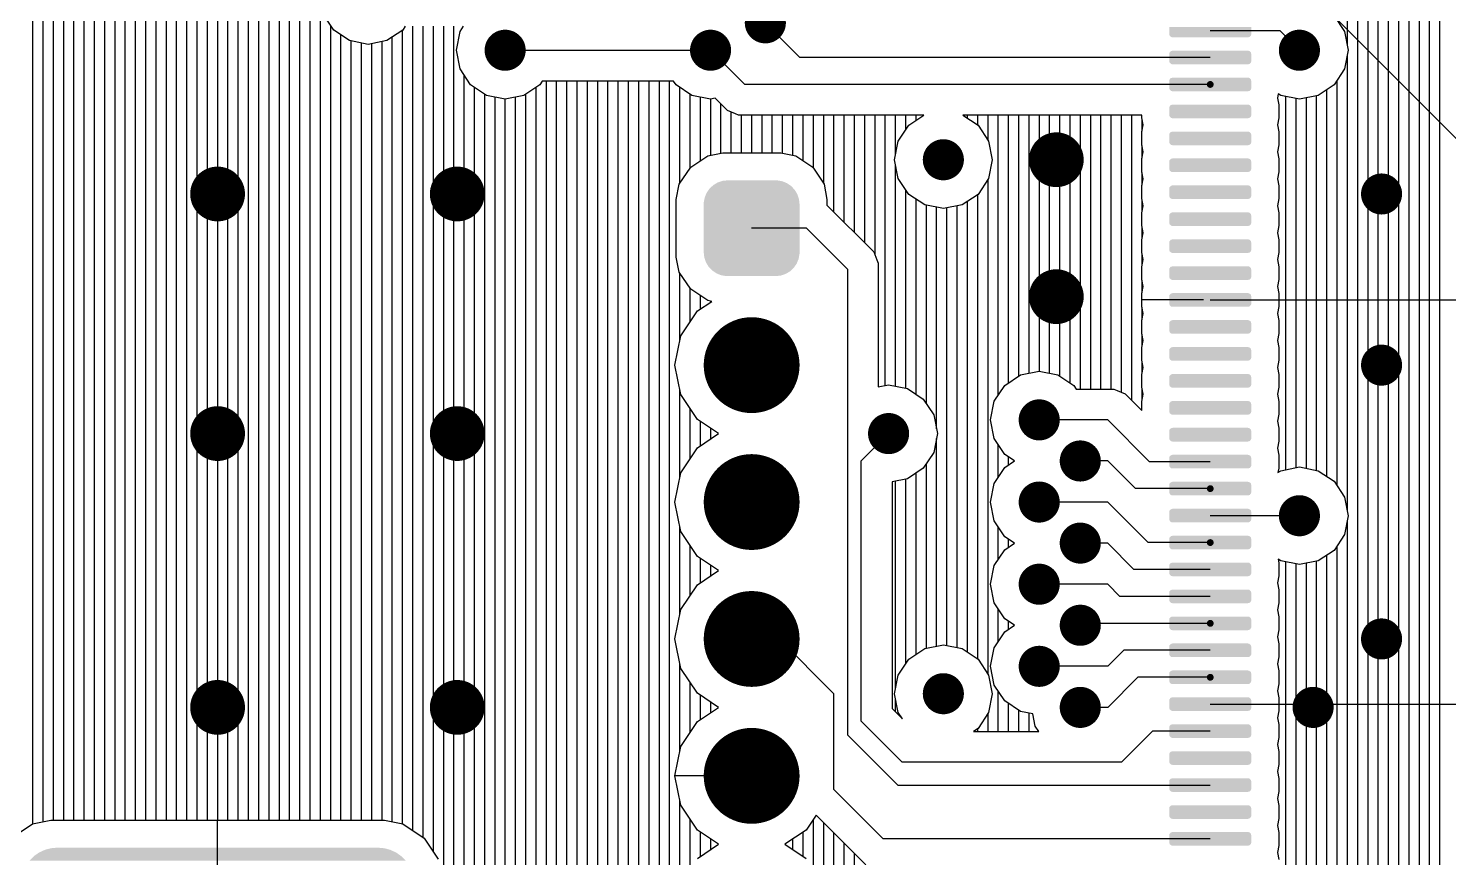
# Model space of a CAD drawing. Extents: x 295 to 953, y 10 to 290.
# Drawn here: x 510.26 to 553.73, y 118.88 to 144.26 of the extents above; entities that cross this region are included whole.
import ezdxf

# ---------------------------------------------------------------- set-up
doc = ezdxf.new("R2010")
doc.units = 0
doc.header["$LTSCALE"] = 5
doc.header["$MEASUREMENT"] = 0
doc.layers.get('0').update_dxf_attribs({"linetype": 'CONTINUOUS', "lineweight": 25})
doc.layers.add('DV-INT-A3_TOP', color=10, linetype='CONTINUOUS')

msp = doc.modelspace()

# ---------------------------------------------------------------- linework, layer by layer
for points, const_width in [([(532.501, 144.433, 1), (533.13, 144.433, 1)], 0.629), ([(524.538, 143.594, 1), (525.167, 143.594, 1)], 0.629), ([(530.825, 143.594, 1), (531.453, 143.594, 1)], 0.629), ([(548.846, 143.594, 1), (549.475, 143.594, 1)], 0.629), ([(546.38, 142.547, 1), (546.484, 142.547, 1)], 0.105), ([(537.949, 140.242, 1), (538.578, 140.242, 1)], 0.629), ([(541.302, 140.242, 1), (542.14, 140.242, 1)], 0.838), ([(515.632, 139.194, 1), (516.471, 139.194, 1)], 0.838), ([(522.967, 139.194, 1), (523.805, 139.194, 1)], 0.838), ([(551.361, 139.194, 1), (551.989, 139.194, 1)], 0.629), ([(541.302, 136.051, 1), (542.14, 136.051, 1)], 0.838), ([(531.663, 133.955, 1), (533.13, 133.955, 1)], 1.467), ([(551.361, 133.955, 1), (551.989, 133.955, 1)], 0.629), ([(515.632, 131.86, 1), (516.471, 131.86, 1)], 0.838), ([(522.967, 131.86, 1), (523.805, 131.86, 1)], 0.838), ([(540.883, 132.279, 1), (541.512, 132.279, 1)], 0.629), ([(536.273, 131.86, 1), (536.902, 131.86, 1)], 0.629), ([(542.14, 131.021, 1), (542.769, 131.021, 1)], 0.629), ([(531.663, 129.764, 1), (533.13, 129.764, 1)], 1.467), ([(540.883, 129.764, 1), (541.512, 129.764, 1)], 0.629), ([(546.38, 130.175, 1), (546.484, 130.175, 1)], 0.105), ([(548.846, 129.345, 1), (549.475, 129.345, 1)], 0.629), ([(542.14, 128.507, 1), (542.769, 128.507, 1)], 0.629), ([(546.38, 128.524, 1), (546.484, 128.524, 1)], 0.105), ([(540.883, 127.249, 1), (541.512, 127.249, 1)], 0.629), ([(531.663, 125.573, 1), (533.13, 125.573, 1)], 1.467), ([(542.14, 125.992, 1), (542.769, 125.992, 1)], 0.629), ([(546.38, 126.051, 1), (546.484, 126.051, 1)], 0.105), ([(551.361, 125.573, 1), (551.989, 125.573, 1)], 0.629), ([(540.883, 124.735, 1), (541.512, 124.735, 1)], 0.629), ([(515.632, 123.478, 1), (516.471, 123.478, 1)], 0.838), ([(522.967, 123.478, 1), (523.805, 123.478, 1)], 0.838), ([(537.949, 123.897, 1), (538.578, 123.897, 1)], 0.629), ([(546.38, 124.4, 1), (546.484, 124.4, 1)], 0.105), ([(542.14, 123.478, 1), (542.769, 123.478, 1)], 0.629), ([(549.265, 123.478, 1), (549.894, 123.478, 1)], 0.629), ([(531.663, 121.382, 1), (533.13, 121.382, 1)], 1.467)]:
    msp.add_lwpolyline(points, format="xyb", close=True, dxfattribs=dict(const_width=const_width))
for points in [[(545.175, 144.093), (545.175, 144.303), (547.689, 144.093), (547.689, 144.303)], [(545.188, 144.049), (545.175, 144.093), (547.68, 144.049), (547.689, 144.093)], [(545.191, 144.037), (545.188, 144.049), (547.669, 144.037), (547.68, 144.049)], [(545.228, 144.005), (545.191, 144.037), (547.641, 144.005), (547.669, 144.037)], [(545.235, 143.998), (545.228, 144.005), (547.618, 143.998), (547.641, 144.005)], [(545.279, 143.988), (545.235, 143.998), (547.585, 143.988), (547.618, 143.998)], [(545.175, 143.477), (545.184, 143.521), (547.689, 143.477), (547.676, 143.521)], [(545.175, 143.267), (545.175, 143.477), (547.689, 143.267), (547.689, 143.477)], [(545.184, 143.521), (545.195, 143.533), (547.676, 143.521), (547.673, 143.533)], [(545.195, 143.533), (545.223, 143.565), (547.673, 143.533), (547.636, 143.565)], [(545.223, 143.565), (545.246, 143.572), (547.636, 143.565), (547.629, 143.572)], [(545.246, 143.572), (545.279, 143.582), (547.629, 143.572), (547.585, 143.582)], [(545.188, 143.223), (545.175, 143.267), (547.68, 143.223), (547.689, 143.267)], [(545.191, 143.211), (545.188, 143.223), (547.669, 143.211), (547.68, 143.223)], [(545.228, 143.179), (545.191, 143.211), (547.641, 143.179), (547.669, 143.211)], [(545.235, 143.172), (545.228, 143.179), (547.618, 143.172), (547.641, 143.179)], [(545.279, 143.163), (545.235, 143.172), (547.585, 143.163), (547.618, 143.172)], [(545.175, 142.651), (545.184, 142.696), (547.689, 142.651), (547.676, 142.696)], [(545.175, 142.442), (545.175, 142.651), (547.689, 142.442), (547.689, 142.651)], [(545.184, 142.696), (545.195, 142.708), (547.676, 142.696), (547.673, 142.708)], [(545.195, 142.708), (545.223, 142.74), (547.673, 142.708), (547.636, 142.74)], [(545.223, 142.74), (545.246, 142.746), (547.636, 142.74), (547.629, 142.746)], [(545.246, 142.746), (545.279, 142.756), (547.629, 142.746), (547.585, 142.756)], [(545.188, 142.398), (545.175, 142.442), (547.68, 142.398), (547.689, 142.442)], [(545.191, 142.386), (545.188, 142.398), (547.669, 142.386), (547.68, 142.398)], [(545.228, 142.354), (545.191, 142.386), (547.641, 142.354), (547.669, 142.386)], [(545.235, 142.347), (545.228, 142.354), (547.618, 142.347), (547.641, 142.354)], [(545.279, 142.337), (545.235, 142.347), (547.585, 142.337), (547.618, 142.347)], [(545.175, 141.826), (545.184, 141.87), (547.689, 141.826), (547.676, 141.87)], [(545.175, 141.616), (545.175, 141.826), (547.689, 141.616), (547.689, 141.826)], [(545.184, 141.87), (545.195, 141.882), (547.676, 141.87), (547.673, 141.882)], [(545.195, 141.882), (545.223, 141.914), (547.673, 141.882), (547.636, 141.914)], [(545.223, 141.914), (545.246, 141.921), (547.636, 141.914), (547.629, 141.921)], [(545.246, 141.921), (545.279, 141.931), (547.629, 141.921), (547.585, 141.931)], [(545.188, 141.572), (545.175, 141.616), (547.68, 141.572), (547.689, 141.616)], [(545.191, 141.56), (545.188, 141.572), (547.669, 141.56), (547.68, 141.572)], [(545.228, 141.528), (545.191, 141.56), (547.641, 141.528), (547.669, 141.56)], [(545.235, 141.521), (545.228, 141.528), (547.618, 141.521), (547.641, 141.528)], [(545.279, 141.511), (545.235, 141.521), (547.585, 141.511), (547.618, 141.521)], [(545.175, 141), (545.184, 141.044), (547.689, 141), (547.676, 141.044)], [(545.175, 140.791), (545.175, 141), (547.689, 140.791), (547.689, 141)], [(545.184, 141.044), (545.195, 141.056), (547.676, 141.044), (547.673, 141.056)], [(545.195, 141.056), (545.223, 141.088), (547.673, 141.056), (547.636, 141.088)], [(545.223, 141.088), (545.246, 141.095), (547.636, 141.088), (547.629, 141.095)], [(545.246, 141.095), (545.279, 141.105), (547.629, 141.095), (547.585, 141.105)], [(545.188, 140.746), (545.175, 140.791), (547.68, 140.746), (547.689, 140.791)], [(545.191, 140.734), (545.188, 140.746), (547.669, 140.734), (547.68, 140.746)], [(545.228, 140.702), (545.191, 140.734), (547.641, 140.702), (547.669, 140.734)], [(545.235, 140.696), (545.228, 140.702), (547.618, 140.696), (547.641, 140.702)], [(545.279, 140.686), (545.235, 140.696), (547.585, 140.686), (547.618, 140.696)], [(545.175, 140.179), (545.184, 140.223), (547.689, 140.179), (547.676, 140.223)], [(545.175, 139.969), (545.175, 140.179), (547.689, 139.969), (547.689, 140.179)], [(545.188, 139.925), (545.175, 139.969), (547.68, 139.925), (547.689, 139.969)], [(545.184, 140.223), (545.195, 140.235), (547.676, 140.223), (547.673, 140.235)], [(545.195, 140.235), (545.223, 140.267), (547.673, 140.235), (547.636, 140.267)], [(545.223, 140.267), (545.246, 140.274), (547.636, 140.267), (547.629, 140.274)], [(545.246, 140.274), (545.279, 140.283), (547.629, 140.274), (547.585, 140.283)], [(531.224, 139.467), (531.318, 139.523), (533.562, 139.467), (533.482, 139.523)], [(531.318, 139.523), (531.359, 139.547), (533.482, 139.523), (533.424, 139.547)], [(531.359, 139.547), (531.467, 139.583), (533.424, 139.547), (533.338, 139.583)], [(531.467, 139.583), (531.507, 139.596), (533.338, 139.583), (533.264, 139.596)], [(531.507, 139.596), (531.645, 139.611), (533.264, 139.596), (533.184, 139.611)], [(531.645, 139.611), (531.663, 139.613), (533.184, 139.611), (533.13, 139.613)], [(545.191, 139.913), (545.188, 139.925), (547.669, 139.913), (547.68, 139.925)], [(545.228, 139.881), (545.191, 139.913), (547.641, 139.881), (547.669, 139.913)], [(545.235, 139.874), (545.228, 139.881), (547.618, 139.874), (547.641, 139.881)], [(545.279, 139.864), (545.235, 139.874), (547.585, 139.864), (547.618, 139.874)], [(530.95, 139.035), (530.96, 139.087), (533.846, 139.035), (533.829, 139.087)], [(530.96, 139.087), (531, 139.184), (533.829, 139.087), (533.797, 139.184)], [(531, 139.184), (531.02, 139.232), (533.797, 139.184), (533.769, 139.232)], [(531.02, 139.232), (531.08, 139.319), (533.769, 139.232), (533.717, 139.319)], [(531.08, 139.319), (531.109, 139.36), (533.717, 139.319), (533.678, 139.36)], [(531.109, 139.36), (531.188, 139.433), (533.678, 139.36), (533.611, 139.433)], [(531.188, 139.433), (531.224, 139.467), (533.611, 139.433), (533.562, 139.467)], [(545.175, 139.353), (545.184, 139.397), (547.689, 139.353), (547.676, 139.397)], [(545.175, 139.144), (545.175, 139.353), (547.689, 139.144), (547.689, 139.353)], [(545.188, 139.099), (545.175, 139.144), (547.68, 139.099), (547.689, 139.144)], [(545.184, 139.397), (545.195, 139.409), (547.676, 139.397), (547.673, 139.409)], [(545.191, 139.087), (545.188, 139.099), (547.669, 139.087), (547.68, 139.099)], [(545.228, 139.055), (545.191, 139.087), (547.641, 139.055), (547.669, 139.087)], [(545.195, 139.409), (545.223, 139.441), (547.673, 139.409), (547.636, 139.441)], [(545.223, 139.441), (545.246, 139.448), (547.636, 139.441), (547.629, 139.448)], [(545.246, 139.448), (545.279, 139.458), (547.629, 139.448), (547.585, 139.458)], [(530.929, 138.879), (530.931, 138.933), (533.863, 138.879), (533.857, 138.933)], [(530.929, 137.413), (530.929, 138.879), (533.863, 137.413), (533.863, 138.879)], [(530.931, 138.933), (530.95, 139.035), (533.857, 138.933), (533.846, 139.035)], [(545.235, 139.049), (545.228, 139.055), (547.618, 139.049), (547.641, 139.055)], [(545.279, 139.039), (545.235, 139.049), (547.585, 139.039), (547.618, 139.049)], [(545.175, 138.527), (545.184, 138.572), (547.689, 138.527), (547.676, 138.572)], [(545.175, 138.318), (545.175, 138.527), (547.689, 138.318), (547.689, 138.527)], [(545.188, 138.274), (545.175, 138.318), (547.68, 138.274), (547.689, 138.318)], [(545.184, 138.572), (545.195, 138.584), (547.676, 138.572), (547.673, 138.584)], [(545.191, 138.262), (545.188, 138.274), (547.669, 138.262), (547.68, 138.274)], [(545.228, 138.23), (545.191, 138.262), (547.641, 138.23), (547.669, 138.262)], [(545.195, 138.584), (545.223, 138.616), (547.673, 138.584), (547.636, 138.616)], [(545.223, 138.616), (545.246, 138.622), (547.636, 138.616), (547.629, 138.622)], [(545.235, 138.223), (545.228, 138.23), (547.618, 138.223), (547.641, 138.23)], [(545.279, 138.213), (545.235, 138.223), (547.585, 138.213), (547.618, 138.223)], [(545.246, 138.622), (545.279, 138.632), (547.629, 138.622), (547.585, 138.632)], [(545.195, 137.758), (545.223, 137.79), (547.673, 137.758), (547.636, 137.79)], [(545.223, 137.79), (545.246, 137.797), (547.636, 137.79), (547.629, 137.797)], [(545.246, 137.797), (545.279, 137.807), (547.629, 137.797), (547.585, 137.807)], [(530.935, 137.359), (530.929, 137.413), (533.861, 137.359), (533.863, 137.413)], [(530.946, 137.257), (530.935, 137.359), (533.843, 137.257), (533.861, 137.359)], [(545.175, 137.702), (545.184, 137.746), (547.689, 137.702), (547.676, 137.746)], [(545.175, 137.492), (545.175, 137.702), (547.689, 137.492), (547.689, 137.702)], [(545.188, 137.448), (545.175, 137.492), (547.68, 137.448), (547.689, 137.492)], [(545.184, 137.746), (545.195, 137.758), (547.676, 137.746), (547.673, 137.758)], [(545.191, 137.436), (545.188, 137.448), (547.669, 137.436), (547.68, 137.448)], [(545.228, 137.404), (545.191, 137.436), (547.641, 137.404), (547.669, 137.436)], [(545.235, 137.397), (545.228, 137.404), (547.618, 137.397), (547.641, 137.404)], [(545.279, 137.388), (545.235, 137.397), (547.585, 137.388), (547.618, 137.397)], [(530.964, 137.205), (530.946, 137.257), (533.833, 137.205), (533.843, 137.257)], [(530.996, 137.108), (530.964, 137.205), (533.793, 137.108), (533.833, 137.205)], [(531.024, 137.06), (530.996, 137.108), (533.773, 137.06), (533.793, 137.108)], [(531.075, 136.974), (531.024, 137.06), (533.713, 136.974), (533.773, 137.06)], [(531.114, 136.932), (531.075, 136.974), (533.684, 136.932), (533.713, 136.974)], [(531.182, 136.859), (531.114, 136.932), (533.605, 136.859), (533.684, 136.932)], [(545.175, 136.876), (545.184, 136.92), (547.689, 136.876), (547.676, 136.92)], [(545.184, 136.92), (545.195, 136.933), (547.676, 136.92), (547.673, 136.933)], [(545.195, 136.933), (545.223, 136.965), (547.673, 136.933), (547.636, 136.965)], [(545.223, 136.965), (545.246, 136.971), (547.636, 136.965), (547.629, 136.971)], [(545.246, 136.971), (545.279, 136.981), (547.629, 136.971), (547.585, 136.981)], [(531.231, 136.825), (531.182, 136.859), (533.569, 136.825), (533.605, 136.859)], [(531.311, 136.769), (531.231, 136.825), (533.475, 136.769), (533.569, 136.825)], [(531.368, 136.745), (531.311, 136.769), (533.434, 136.745), (533.475, 136.769)], [(531.455, 136.709), (531.368, 136.745), (533.326, 136.709), (533.434, 136.745)], [(531.528, 136.696), (531.455, 136.709), (533.285, 136.696), (533.326, 136.709)], [(531.609, 136.681), (531.528, 136.696), (533.148, 136.681), (533.285, 136.696)], [(531.663, 136.679), (531.609, 136.681), (533.13, 136.679), (533.148, 136.681)], [(545.175, 136.667), (545.175, 136.876), (547.689, 136.667), (547.689, 136.876)], [(545.188, 136.622), (545.175, 136.667), (547.68, 136.622), (547.689, 136.667)], [(545.191, 136.61), (545.188, 136.622), (547.669, 136.61), (547.68, 136.622)], [(545.228, 136.578), (545.191, 136.61), (547.641, 136.578), (547.669, 136.61)], [(545.235, 136.572), (545.228, 136.578), (547.618, 136.572), (547.641, 136.578)], [(545.279, 136.562), (545.235, 136.572), (547.585, 136.562), (547.618, 136.572)], [(545.175, 136.055), (545.184, 136.099), (547.689, 136.055), (547.676, 136.099)], [(545.175, 135.845), (545.175, 136.055), (547.689, 135.845), (547.689, 136.055)], [(545.184, 136.099), (545.195, 136.111), (547.676, 136.099), (547.673, 136.111)], [(545.195, 136.111), (545.223, 136.143), (547.673, 136.111), (547.636, 136.143)], [(545.223, 136.143), (545.246, 136.15), (547.636, 136.143), (547.629, 136.15)], [(545.246, 136.15), (545.279, 136.16), (547.629, 136.15), (547.585, 136.16)], [(545.188, 135.801), (545.175, 135.845), (547.68, 135.801), (547.689, 135.845)], [(545.191, 135.789), (545.188, 135.801), (547.669, 135.789), (547.68, 135.801)], [(545.228, 135.757), (545.191, 135.789), (547.641, 135.757), (547.669, 135.789)], [(545.235, 135.75), (545.228, 135.757), (547.618, 135.75), (547.641, 135.757)], [(545.279, 135.74), (545.235, 135.75), (547.585, 135.74), (547.618, 135.75)], [(545.175, 135.229), (545.184, 135.273), (547.689, 135.229), (547.676, 135.273)], [(545.175, 135.02), (545.175, 135.229), (547.689, 135.02), (547.689, 135.229)], [(545.184, 135.273), (545.195, 135.285), (547.676, 135.273), (547.673, 135.285)], [(545.195, 135.285), (545.223, 135.317), (547.673, 135.285), (547.636, 135.317)], [(545.223, 135.317), (545.246, 135.324), (547.636, 135.317), (547.629, 135.324)], [(545.246, 135.324), (545.279, 135.334), (547.629, 135.324), (547.585, 135.334)], [(545.188, 134.975), (545.175, 135.02), (547.68, 134.975), (547.689, 135.02)], [(545.191, 134.963), (545.188, 134.975), (547.669, 134.963), (547.68, 134.975)], [(545.228, 134.931), (545.191, 134.963), (547.641, 134.931), (547.669, 134.963)], [(545.235, 134.925), (545.228, 134.931), (547.618, 134.925), (547.641, 134.931)], [(545.279, 134.915), (545.235, 134.925), (547.585, 134.915), (547.618, 134.925)], [(545.175, 134.404), (545.184, 134.448), (547.689, 134.404), (547.676, 134.448)], [(545.175, 134.194), (545.175, 134.404), (547.689, 134.194), (547.689, 134.404)], [(545.184, 134.448), (545.195, 134.46), (547.676, 134.448), (547.673, 134.46)], [(545.195, 134.46), (545.223, 134.492), (547.673, 134.46), (547.636, 134.492)], [(545.223, 134.492), (545.246, 134.498), (547.636, 134.492), (547.629, 134.498)], [(545.246, 134.498), (545.279, 134.508), (547.629, 134.498), (547.585, 134.508)], [(545.188, 134.15), (545.175, 134.194), (547.68, 134.15), (547.689, 134.194)], [(545.191, 134.138), (545.188, 134.15), (547.669, 134.138), (547.68, 134.15)], [(545.228, 134.106), (545.191, 134.138), (547.641, 134.106), (547.669, 134.138)], [(545.235, 134.099), (545.228, 134.106), (547.618, 134.099), (547.641, 134.106)], [(545.279, 134.089), (545.235, 134.099), (547.585, 134.089), (547.618, 134.099)], [(545.175, 133.578), (545.184, 133.622), (547.689, 133.578), (547.676, 133.622)], [(545.175, 133.368), (545.175, 133.578), (547.689, 133.368), (547.689, 133.578)], [(545.184, 133.622), (545.195, 133.634), (547.676, 133.622), (547.673, 133.634)], [(545.195, 133.634), (545.223, 133.666), (547.673, 133.634), (547.636, 133.666)], [(545.223, 133.666), (545.246, 133.673), (547.636, 133.666), (547.629, 133.673)], [(545.246, 133.673), (545.279, 133.683), (547.629, 133.673), (547.585, 133.683)], [(545.188, 133.324), (545.175, 133.368), (547.68, 133.324), (547.689, 133.368)], [(545.191, 133.312), (545.188, 133.324), (547.669, 133.312), (547.68, 133.324)], [(545.228, 133.28), (545.191, 133.312), (547.641, 133.28), (547.669, 133.312)], [(545.235, 133.273), (545.228, 133.28), (547.618, 133.273), (547.641, 133.28)], [(545.279, 133.264), (545.235, 133.273), (547.585, 133.264), (547.618, 133.273)], [(545.175, 132.752), (545.184, 132.796), (547.689, 132.752), (547.676, 132.796)], [(545.175, 132.543), (545.175, 132.752), (547.689, 132.543), (547.689, 132.752)], [(545.184, 132.796), (545.195, 132.809), (547.676, 132.796), (547.673, 132.809)], [(545.195, 132.809), (545.223, 132.841), (547.673, 132.809), (547.636, 132.841)], [(545.223, 132.841), (545.246, 132.847), (547.636, 132.841), (547.629, 132.847)], [(545.246, 132.847), (545.279, 132.857), (547.629, 132.847), (547.585, 132.857)], [(545.188, 132.498), (545.175, 132.543), (547.68, 132.498), (547.689, 132.543)], [(545.191, 132.486), (545.188, 132.498), (547.669, 132.486), (547.68, 132.498)], [(545.228, 132.454), (545.191, 132.486), (547.641, 132.454), (547.669, 132.486)], [(545.235, 132.448), (545.228, 132.454), (547.618, 132.448), (547.641, 132.454)], [(545.279, 132.438), (545.235, 132.448), (547.585, 132.438), (547.618, 132.448)], [(545.175, 131.931), (545.184, 131.975), (547.689, 131.931), (547.676, 131.975)], [(545.175, 131.721), (545.175, 131.931), (547.689, 131.721), (547.689, 131.931)], [(545.188, 131.677), (545.175, 131.721), (547.68, 131.677), (547.689, 131.721)], [(545.184, 131.975), (545.195, 131.987), (547.676, 131.975), (547.673, 131.987)], [(545.195, 131.987), (545.223, 132.019), (547.673, 131.987), (547.636, 132.019)], [(545.223, 132.019), (545.246, 132.026), (547.636, 132.019), (547.629, 132.026)], [(545.246, 132.026), (545.279, 132.036), (547.629, 132.026), (547.585, 132.036)], [(545.191, 131.665), (545.188, 131.677), (547.669, 131.665), (547.68, 131.677)], [(545.228, 131.633), (545.191, 131.665), (547.641, 131.633), (547.669, 131.665)], [(545.235, 131.626), (545.228, 131.633), (547.618, 131.626), (547.641, 131.633)], [(545.279, 131.616), (545.235, 131.626), (547.585, 131.616), (547.618, 131.626)], [(545.175, 131.105), (545.184, 131.149), (547.689, 131.105), (547.676, 131.149)], [(545.175, 130.896), (545.175, 131.105), (547.689, 130.896), (547.689, 131.105)], [(545.188, 130.851), (545.175, 130.896), (547.68, 130.851), (547.689, 130.896)], [(545.184, 131.149), (545.195, 131.162), (547.676, 131.149), (547.673, 131.162)], [(545.191, 130.839), (545.188, 130.851), (547.669, 130.839), (547.68, 130.851)], [(545.228, 130.807), (545.191, 130.839), (547.641, 130.807), (547.669, 130.839)], [(545.195, 131.162), (545.223, 131.194), (547.673, 131.162), (547.636, 131.194)], [(545.223, 131.194), (545.246, 131.2), (547.636, 131.194), (547.629, 131.2)], [(545.246, 131.2), (545.279, 131.21), (547.629, 131.2), (547.585, 131.21)], [(545.235, 130.801), (545.228, 130.807), (547.618, 130.801), (547.641, 130.807)], [(545.279, 130.791), (545.235, 130.801), (547.585, 130.791), (547.618, 130.801)], [(545.175, 130.28), (545.184, 130.324), (547.689, 130.28), (547.676, 130.324)], [(545.175, 130.07), (545.175, 130.28), (547.689, 130.07), (547.689, 130.28)], [(545.188, 130.026), (545.175, 130.07), (547.68, 130.026), (547.689, 130.07)], [(545.184, 130.324), (545.195, 130.336), (547.676, 130.324), (547.673, 130.336)], [(545.191, 130.014), (545.188, 130.026), (547.669, 130.014), (547.68, 130.026)], [(545.228, 129.982), (545.191, 130.014), (547.641, 129.982), (547.669, 130.014)], [(545.195, 130.336), (545.223, 130.368), (547.673, 130.336), (547.636, 130.368)], [(545.223, 130.368), (545.246, 130.375), (547.636, 130.368), (547.629, 130.375)], [(545.235, 129.975), (545.228, 129.982), (547.618, 129.975), (547.641, 129.982)], [(545.279, 129.965), (545.235, 129.975), (547.585, 129.965), (547.618, 129.975)], [(545.246, 130.375), (545.279, 130.384), (547.629, 130.375), (547.585, 130.384)], [(545.195, 129.51), (545.223, 129.542), (547.673, 129.51), (547.636, 129.542)], [(545.223, 129.542), (545.246, 129.549), (547.636, 129.542), (547.629, 129.549)], [(545.246, 129.549), (545.279, 129.559), (547.629, 129.549), (547.585, 129.559)], [(545.175, 129.454), (545.184, 129.498), (547.689, 129.454), (547.676, 129.498)], [(545.175, 129.244), (545.175, 129.454), (547.689, 129.244), (547.689, 129.454)], [(545.188, 129.2), (545.175, 129.244), (547.68, 129.2), (547.689, 129.244)], [(545.184, 129.498), (545.195, 129.51), (547.676, 129.498), (547.673, 129.51)], [(545.191, 129.188), (545.188, 129.2), (547.669, 129.188), (547.68, 129.2)], [(545.228, 129.156), (545.191, 129.188), (547.641, 129.156), (547.669, 129.188)], [(545.235, 129.149), (545.228, 129.156), (547.618, 129.149), (547.641, 129.156)], [(545.279, 129.14), (545.235, 129.149), (547.585, 129.14), (547.618, 129.149)], [(545.175, 128.628), (545.184, 128.673), (547.689, 128.628), (547.676, 128.673)], [(545.184, 128.673), (545.195, 128.685), (547.676, 128.673), (547.673, 128.685)], [(545.195, 128.685), (545.223, 128.717), (547.673, 128.685), (547.636, 128.717)], [(545.223, 128.717), (545.246, 128.723), (547.636, 128.717), (547.629, 128.723)], [(545.246, 128.723), (545.279, 128.733), (547.629, 128.723), (547.585, 128.733)], [(545.175, 128.419), (545.175, 128.628), (547.689, 128.419), (547.689, 128.628)], [(545.188, 128.375), (545.175, 128.419), (547.68, 128.375), (547.689, 128.419)], [(545.191, 128.362), (545.188, 128.375), (547.669, 128.362), (547.68, 128.375)], [(545.228, 128.33), (545.191, 128.362), (547.641, 128.33), (547.669, 128.362)], [(545.235, 128.324), (545.228, 128.33), (547.618, 128.324), (547.641, 128.33)], [(545.279, 128.314), (545.235, 128.324), (547.585, 128.314), (547.618, 128.324)], [(545.175, 127.807), (545.184, 127.851), (547.689, 127.807), (547.676, 127.851)], [(545.175, 127.597), (545.175, 127.807), (547.689, 127.597), (547.689, 127.807)], [(545.184, 127.851), (545.195, 127.863), (547.676, 127.851), (547.673, 127.863)], [(545.195, 127.863), (545.223, 127.895), (547.673, 127.863), (547.636, 127.895)], [(545.223, 127.895), (545.246, 127.902), (547.636, 127.895), (547.629, 127.902)], [(545.246, 127.902), (545.279, 127.912), (547.629, 127.902), (547.585, 127.912)], [(545.188, 127.553), (545.175, 127.597), (547.68, 127.553), (547.689, 127.597)], [(545.191, 127.541), (545.188, 127.553), (547.669, 127.541), (547.68, 127.553)], [(545.228, 127.509), (545.191, 127.541), (547.641, 127.509), (547.669, 127.541)], [(545.235, 127.502), (545.228, 127.509), (547.618, 127.502), (547.641, 127.509)], [(545.279, 127.493), (545.235, 127.502), (547.585, 127.493), (547.618, 127.502)], [(545.175, 126.981), (545.184, 127.025), (547.689, 126.981), (547.676, 127.025)], [(545.175, 126.772), (545.175, 126.981), (547.689, 126.772), (547.689, 126.981)], [(545.184, 127.025), (545.195, 127.038), (547.676, 127.025), (547.673, 127.038)], [(545.195, 127.038), (545.223, 127.07), (547.673, 127.038), (547.636, 127.07)], [(545.223, 127.07), (545.246, 127.076), (547.636, 127.07), (547.629, 127.076)], [(545.246, 127.076), (545.279, 127.086), (547.629, 127.076), (547.585, 127.086)], [(545.188, 126.727), (545.175, 126.772), (547.68, 126.727), (547.689, 126.772)], [(545.191, 126.715), (545.188, 126.727), (547.669, 126.715), (547.68, 126.727)], [(545.228, 126.683), (545.191, 126.715), (547.641, 126.683), (547.669, 126.715)], [(545.235, 126.677), (545.228, 126.683), (547.618, 126.677), (547.641, 126.683)], [(545.279, 126.667), (545.235, 126.677), (547.585, 126.667), (547.618, 126.677)], [(545.175, 126.156), (545.184, 126.2), (547.689, 126.156), (547.676, 126.2)], [(545.175, 125.946), (545.175, 126.156), (547.689, 125.946), (547.689, 126.156)], [(545.184, 126.2), (545.195, 126.212), (547.676, 126.2), (547.673, 126.212)], [(545.195, 126.212), (545.223, 126.244), (547.673, 126.212), (547.636, 126.244)], [(545.223, 126.244), (545.246, 126.251), (547.636, 126.244), (547.629, 126.251)], [(545.246, 126.251), (545.279, 126.26), (547.629, 126.251), (547.585, 126.26)], [(545.188, 125.902), (545.175, 125.946), (547.68, 125.902), (547.689, 125.946)], [(545.191, 125.89), (545.188, 125.902), (547.669, 125.89), (547.68, 125.902)], [(545.228, 125.858), (545.191, 125.89), (547.641, 125.858), (547.669, 125.89)], [(545.235, 125.851), (545.228, 125.858), (547.618, 125.851), (547.641, 125.858)], [(545.279, 125.841), (545.235, 125.851), (547.585, 125.841), (547.618, 125.851)], [(545.175, 125.33), (545.184, 125.374), (547.689, 125.33), (547.676, 125.374)], [(545.175, 125.12), (545.175, 125.33), (547.689, 125.12), (547.689, 125.33)], [(545.184, 125.374), (545.195, 125.386), (547.676, 125.374), (547.673, 125.386)], [(545.195, 125.386), (545.223, 125.418), (547.673, 125.386), (547.636, 125.418)], [(545.223, 125.418), (545.246, 125.425), (547.636, 125.418), (547.629, 125.425)], [(545.246, 125.425), (545.279, 125.435), (547.629, 125.425), (547.585, 125.435)], [(545.188, 125.076), (545.175, 125.12), (547.68, 125.076), (547.689, 125.12)], [(545.191, 125.064), (545.188, 125.076), (547.669, 125.064), (547.68, 125.076)], [(545.228, 125.032), (545.191, 125.064), (547.641, 125.032), (547.669, 125.064)], [(545.235, 125.025), (545.228, 125.032), (547.618, 125.025), (547.641, 125.032)], [(545.279, 125.016), (545.235, 125.025), (547.585, 125.016), (547.618, 125.025)], [(545.175, 124.504), (545.184, 124.549), (547.689, 124.504), (547.676, 124.549)], [(545.175, 124.295), (545.175, 124.504), (547.689, 124.295), (547.689, 124.504)], [(545.184, 124.549), (545.195, 124.561), (547.676, 124.549), (547.673, 124.561)], [(545.195, 124.561), (545.223, 124.593), (547.673, 124.561), (547.636, 124.593)], [(545.223, 124.593), (545.246, 124.599), (547.636, 124.593), (547.629, 124.599)], [(545.246, 124.599), (545.279, 124.609), (547.629, 124.599), (547.585, 124.609)], [(545.188, 124.251), (545.175, 124.295), (547.68, 124.251), (547.689, 124.295)], [(545.191, 124.238), (545.188, 124.251), (547.669, 124.238), (547.68, 124.251)], [(545.228, 124.206), (545.191, 124.238), (547.641, 124.206), (547.669, 124.238)], [(545.235, 124.2), (545.228, 124.206), (547.618, 124.2), (547.641, 124.206)], [(545.279, 124.19), (545.235, 124.2), (547.585, 124.19), (547.618, 124.2)], [(545.175, 123.683), (545.184, 123.727), (547.689, 123.683), (547.676, 123.727)], [(545.175, 123.473), (545.175, 123.683), (547.689, 123.473), (547.689, 123.683)], [(545.188, 123.429), (545.175, 123.473), (547.68, 123.429), (547.689, 123.473)], [(545.184, 123.727), (545.195, 123.739), (547.676, 123.727), (547.673, 123.739)], [(545.195, 123.739), (545.223, 123.771), (547.673, 123.739), (547.636, 123.771)], [(545.223, 123.771), (545.246, 123.778), (547.636, 123.771), (547.629, 123.778)], [(545.246, 123.778), (545.279, 123.788), (547.629, 123.778), (547.585, 123.788)], [(545.191, 123.417), (545.188, 123.429), (547.669, 123.417), (547.68, 123.429)], [(545.228, 123.385), (545.191, 123.417), (547.641, 123.385), (547.669, 123.417)], [(545.235, 123.378), (545.228, 123.385), (547.618, 123.378), (547.641, 123.385)], [(545.279, 123.369), (545.235, 123.378), (547.585, 123.369), (547.618, 123.378)], [(545.175, 122.857), (545.184, 122.902), (547.689, 122.857), (547.676, 122.902)], [(545.175, 122.648), (545.175, 122.857), (547.689, 122.648), (547.689, 122.857)], [(545.188, 122.604), (545.175, 122.648), (547.68, 122.604), (547.689, 122.648)], [(545.184, 122.902), (545.195, 122.914), (547.676, 122.902), (547.673, 122.914)], [(545.191, 122.591), (545.188, 122.604), (547.669, 122.591), (547.68, 122.604)], [(545.228, 122.559), (545.191, 122.591), (547.641, 122.559), (547.669, 122.591)], [(545.195, 122.914), (545.223, 122.946), (547.673, 122.914), (547.636, 122.946)], [(545.223, 122.946), (545.246, 122.952), (547.636, 122.946), (547.629, 122.952)], [(545.246, 122.952), (545.279, 122.962), (547.629, 122.952), (547.585, 122.962)], [(545.235, 122.553), (545.228, 122.559), (547.618, 122.553), (547.641, 122.559)], [(545.279, 122.543), (545.235, 122.553), (547.585, 122.543), (547.618, 122.553)], [(545.246, 122.127), (545.279, 122.136), (547.629, 122.127), (547.585, 122.136)], [(545.175, 122.032), (545.184, 122.076), (547.689, 122.032), (547.676, 122.076)], [(545.175, 121.822), (545.175, 122.032), (547.689, 121.822), (547.689, 122.032)], [(545.188, 121.778), (545.175, 121.822), (547.68, 121.778), (547.689, 121.822)], [(545.184, 122.076), (545.195, 122.088), (547.676, 122.076), (547.673, 122.088)], [(545.191, 121.766), (545.188, 121.778), (547.669, 121.766), (547.68, 121.778)], [(545.228, 121.734), (545.191, 121.766), (547.641, 121.734), (547.669, 121.766)], [(545.195, 122.088), (545.223, 122.12), (547.673, 122.088), (547.636, 122.12)], [(545.223, 122.12), (545.246, 122.127), (547.636, 122.12), (547.629, 122.127)], [(545.235, 121.727), (545.228, 121.734), (547.618, 121.727), (547.641, 121.734)], [(545.279, 121.717), (545.235, 121.727), (547.585, 121.717), (547.618, 121.727)], [(545.195, 121.262), (545.223, 121.294), (547.673, 121.262), (547.636, 121.294)], [(545.223, 121.294), (545.246, 121.301), (547.636, 121.294), (547.629, 121.301)], [(545.246, 121.301), (545.279, 121.311), (547.629, 121.301), (547.585, 121.311)], [(545.175, 121.206), (545.184, 121.25), (547.689, 121.206), (547.676, 121.25)], [(545.175, 120.996), (545.175, 121.206), (547.689, 120.996), (547.689, 121.206)], [(545.188, 120.952), (545.175, 120.996), (547.68, 120.952), (547.689, 120.996)], [(545.184, 121.25), (545.195, 121.262), (547.676, 121.25), (547.673, 121.262)], [(545.191, 120.94), (545.188, 120.952), (547.669, 120.94), (547.68, 120.952)], [(545.228, 120.908), (545.191, 120.94), (547.641, 120.908), (547.669, 120.94)], [(545.235, 120.902), (545.228, 120.908), (547.618, 120.902), (547.641, 120.908)], [(545.279, 120.892), (545.235, 120.902), (547.585, 120.892), (547.618, 120.902)], [(545.175, 120.38), (545.184, 120.425), (547.689, 120.38), (547.676, 120.425)], [(545.184, 120.425), (545.195, 120.437), (547.676, 120.425), (547.673, 120.437)], [(545.195, 120.437), (545.223, 120.469), (547.673, 120.437), (547.636, 120.469)], [(545.223, 120.469), (545.246, 120.475), (547.636, 120.469), (547.629, 120.475)], [(545.246, 120.475), (545.279, 120.485), (547.629, 120.475), (547.585, 120.485)], [(545.175, 120.171), (545.175, 120.38), (547.689, 120.171), (547.689, 120.38)], [(545.188, 120.127), (545.175, 120.171), (547.68, 120.127), (547.689, 120.171)], [(545.191, 120.115), (545.188, 120.127), (547.669, 120.115), (547.68, 120.127)], [(545.228, 120.083), (545.191, 120.115), (547.641, 120.083), (547.669, 120.115)], [(545.235, 120.076), (545.228, 120.083), (547.618, 120.076), (547.641, 120.083)], [(545.279, 120.066), (545.235, 120.076), (547.585, 120.066), (547.618, 120.076)], [(545.175, 119.559), (545.184, 119.603), (547.689, 119.559), (547.676, 119.603)], [(545.175, 119.349), (545.175, 119.559), (547.689, 119.349), (547.689, 119.559)], [(545.184, 119.603), (545.195, 119.615), (547.676, 119.603), (547.673, 119.615)], [(545.195, 119.615), (545.223, 119.647), (547.673, 119.615), (547.636, 119.647)], [(545.223, 119.647), (545.246, 119.654), (547.636, 119.647), (547.629, 119.654)], [(545.246, 119.654), (545.279, 119.664), (547.629, 119.654), (547.585, 119.664)], [(510.588, 119.035), (510.758, 119.114), (521.513, 119.035), (521.346, 119.114)], [(510.758, 119.114), (510.763, 119.117), (521.346, 119.114), (521.338, 119.117)], [(510.763, 119.117), (510.945, 119.166), (521.338, 119.117), (521.16, 119.166)], [(510.945, 119.166), (510.949, 119.167), (521.16, 119.166), (521.147, 119.167)], [(510.949, 119.167), (511.142, 119.184), (521.147, 119.167), (520.961, 119.184)], [(545.188, 119.305), (545.175, 119.349), (547.68, 119.305), (547.689, 119.349)], [(545.191, 119.293), (545.188, 119.305), (547.669, 119.293), (547.68, 119.305)], [(545.228, 119.261), (545.191, 119.293), (547.641, 119.261), (547.669, 119.293)], [(545.235, 119.254), (545.228, 119.261), (547.618, 119.254), (547.641, 119.261)], [(545.279, 119.245), (545.235, 119.254), (547.585, 119.245), (547.618, 119.254)], [(510.293, 118.789), (510.426, 118.92), (521.809, 118.789), (521.678, 118.92)], [(510.426, 118.92), (510.43, 118.925), (521.678, 118.92), (521.672, 118.925)], [(510.43, 118.925), (510.583, 119.032), (521.672, 118.925), (521.521, 119.032)], [(510.583, 119.032), (510.588, 119.035), (521.521, 119.032), (521.513, 119.035)]]:
    msp.add_solid(points)
at = {"layer": 'DV-INT-A3_TOP', "color": 7}
for p, q in [((515.741, 120.024), (515.741, 168.636)), ((516.056, 120.024), (516.056, 168.636)), ((516.37, 120.024), (516.37, 168.636)), ((516.684, 120.024), (516.684, 168.636)), ((516.999, 120.024), (516.999, 168.636)), ((517.313, 120.024), (517.313, 168.636)), ((517.627, 120.024), (517.627, 168.636)), ((510.398, 119.911), (510.398, 165.706)), ((515.427, 120.024), (515.427, 165.941)), ((510.712, 119.974), (510.712, 164.801)), ((515.113, 120.024), (515.113, 164.872)), ((511.026, 120.024), (511.026, 164.331)), ((514.798, 120.024), (514.798, 164.403)), ((511.341, 120.024), (511.341, 164.08)), ((511.655, 120.024), (511.655, 163.87)), ((514.17, 120.024), (514.17, 163.9)), ((514.484, 120.024), (514.484, 164.114)), ((511.969, 120.024), (511.969, 163.69)), ((512.284, 120.024), (512.284, 163.627)), ((512.598, 120.024), (512.598, 163.564)), ((512.912, 120.024), (512.912, 163.51)), ((513.227, 120.024), (513.227, 163.573)), ((513.541, 120.024), (513.541, 163.636)), ((513.855, 120.024), (513.855, 163.699)), ((517.942, 120.024), (517.942, 148.058)), ((518.256, 120.024), (518.256, 147.287)), ((518.57, 120.024), (518.57, 146.997)), ((518.885, 120.024), (518.885, 146.813)), ((550.631, 143.737), (550.631, 145.489)), ((550.946, 115.695), (550.946, 145.505)), ((551.26, 114.035), (551.26, 145.489)), ((551.574, 114.039), (551.574, 145.489)), ((551.889, 113.998), (551.889, 145.526)), ((552.203, 114.039), (552.203, 145.489)), ((552.517, 114.031), (552.517, 145.493)), ((552.832, 114.018), (552.832, 145.505)), ((553.146, 114.039), (553.146, 145.489)), ((553.46, 114.01), (553.46, 145.514)), ((519.199, 120.024), (519.199, 145.124)), ((549.818, 145.032), (555.028, 139.822)), ((519.605, 144.21), (519.283, 144.697)), ((519.513, 120.024), (519.513, 144.353)), ((521.797, 144.328), (521.722, 144.21)), ((522.028, 119.71), (522.028, 144.328)), ((522.342, 119.5), (522.342, 144.328)), ((522.656, 119.052), (522.656, 144.328)), ((522.971, 115.096), (522.971, 144.328)), ((523.285, 115.096), (523.285, 144.328)), ((523.474, 144.164), (523.578, 144.328)), ((533.876, 143.372), (532.815, 144.433)), ((550.221, 144.651), (550.543, 144.164)), ((520.092, 143.888), (519.605, 144.21)), ((519.828, 120.024), (519.828, 144.064)), ((520.662, 143.775), (520.092, 143.888)), ((520.142, 120.024), (520.142, 143.879)), ((521.236, 143.888), (520.662, 143.775)), ((521.722, 144.21), (521.236, 143.888)), ((521.399, 119.974), (521.399, 143.993)), ((521.713, 119.911), (521.713, 144.206)), ((523.361, 143.594), (523.474, 144.164)), ((546.432, 144.198), (548.557, 144.198)), ((548.557, 144.198), (549.16, 143.594)), ((550.543, 144.164), (550.657, 143.594)), ((520.456, 120.024), (520.456, 143.816)), ((520.771, 120.024), (520.771, 143.796)), ((521.085, 120.024), (521.085, 143.858)), ((523.474, 143.02), (523.361, 143.594)), ((524.853, 143.594), (531.139, 143.594)), ((532.187, 142.547), (531.139, 143.594)), ((550.657, 143.594), (550.543, 143.02)), ((550.631, 129.487), (550.631, 143.448)), ((523.796, 142.534), (523.474, 143.02)), ((546.432, 143.372), (533.876, 143.372)), ((550.543, 143.02), (550.221, 142.534)), ((523.599, 115.096), (523.599, 142.832)), ((525.988, 142.651), (525.913, 142.534)), ((530.007, 142.651), (525.988, 142.651)), ((526.114, 94.103), (526.114, 142.651)), ((526.428, 93.717), (526.428, 142.651)), ((526.743, 93.403), (526.743, 142.651)), ((527.057, 93.089), (527.057, 142.651)), ((527.371, 92.774), (527.371, 142.651)), ((527.686, 92.46), (527.686, 142.651)), ((528, 92.175), (528, 142.651)), ((528.314, 92.045), (528.314, 142.651)), ((528.629, 92.041), (528.629, 142.651)), ((528.943, 92.041), (528.943, 142.651)), ((529.257, 92.041), (529.257, 142.651)), ((529.572, 92.041), (529.572, 142.651)), ((529.886, 92.041), (529.886, 142.651)), ((530.083, 142.534), (530.007, 142.651)), ((550.317, 130.259), (550.317, 142.677)), ((524.283, 142.211), (523.796, 142.534)), ((523.914, 115.003), (523.914, 142.459)), ((524.228, 114.781), (524.228, 142.249)), ((524.853, 142.098), (524.283, 142.211)), ((524.542, 114.467), (524.542, 142.161)), ((525.427, 142.211), (524.853, 142.098)), ((525.171, 113.838), (525.171, 142.161)), ((525.913, 142.534), (525.427, 142.211)), ((525.485, 113.524), (525.485, 142.249)), ((525.8, 113.21), (525.8, 142.459)), ((530.569, 142.211), (530.083, 142.534)), ((530.2, 139.512), (530.2, 142.459)), ((530.515, 139.982), (530.515, 142.249)), ((531.139, 142.098), (530.569, 142.211)), ((530.829, 140.208), (530.829, 142.161)), ((546.432, 142.547), (532.187, 142.547)), ((548.511, 142.262), (548.486, 142.132)), ((548.486, 142.132), (548.528, 141.918)), ((548.59, 142.211), (548.511, 142.262)), ((549.16, 142.098), (548.59, 142.211)), ((548.745, 130.753), (548.745, 142.182)), ((549.735, 142.211), (549.16, 142.098)), ((549.374, 130.795), (549.374, 142.14)), ((549.688, 130.732), (549.688, 142.203)), ((550.221, 142.534), (549.735, 142.211)), ((550.003, 130.548), (550.003, 142.387)), ((524.857, 114.153), (524.857, 142.098)), ((531.277, 142.123), (531.139, 142.098)), ((531.143, 140.376), (531.143, 142.098)), ((531.655, 141.746), (531.277, 142.123)), ((531.458, 140.439), (531.458, 141.943)), ((531.898, 141.646), (531.655, 141.746)), ((531.772, 140.451), (531.772, 141.7)), ((548.528, 141.918), (548.528, 141.524)), ((549.06, 130.816), (549.06, 142.119)), ((531.998, 141.604), (531.898, 141.646)), ((532.375, 141.604), (531.998, 141.604)), ((532.086, 140.451), (532.086, 141.604)), ((537.669, 141.604), (532.375, 141.604)), ((532.401, 140.451), (532.401, 141.604)), ((532.715, 140.451), (532.715, 141.604)), ((533.029, 140.451), (533.029, 141.604)), ((533.344, 140.439), (533.344, 141.604)), ((533.658, 140.376), (533.658, 141.604)), ((533.972, 140.208), (533.972, 141.604)), ((534.286, 139.982), (534.286, 141.604)), ((534.601, 139.512), (534.601, 141.604)), ((534.915, 138.641), (534.915, 141.604)), ((535.229, 138.326), (535.229, 141.604)), ((535.544, 138.012), (535.544, 141.604)), ((535.858, 137.698), (535.858, 141.604)), ((536.172, 137.329), (536.172, 141.604)), ((536.487, 133.331), (536.487, 141.604)), ((536.801, 140.384), (536.801, 141.604)), ((536.885, 140.812), (537.208, 141.298)), ((537.115, 141.155), (537.115, 141.604)), ((537.208, 141.298), (537.669, 141.604)), ((537.43, 141.444), (537.43, 141.604)), ((544.337, 141.604), (538.863, 141.604)), ((538.863, 141.604), (539.324, 141.298)), ((539.001, 141.516), (539.001, 141.604)), ((539.316, 141.302), (539.316, 141.604)), ((539.324, 141.298), (539.647, 140.812)), ((539.63, 140.841), (539.63, 141.604)), ((539.944, 133.037), (539.944, 141.604)), ((540.259, 133.41), (540.259, 141.604)), ((540.573, 133.62), (540.573, 141.604)), ((540.887, 133.708), (540.887, 141.604)), ((541.202, 133.771), (541.202, 141.604)), ((541.516, 133.708), (541.516, 141.604)), ((541.83, 133.62), (541.83, 141.604)), ((542.145, 133.41), (542.145, 141.604)), ((542.459, 133.222), (542.459, 141.604)), ((542.773, 133.222), (542.773, 141.604)), ((543.088, 133.222), (543.088, 141.604)), ((543.402, 133.222), (543.402, 141.604)), ((543.716, 133.125), (543.716, 141.604)), ((544.031, 132.878), (544.031, 141.604)), ((544.337, 141.524), (544.337, 141.604)), ((544.383, 141.31), (544.337, 141.524)), ((544.337, 141.092), (544.383, 141.31)), ((544.345, 141.117), (544.345, 141.499)), ((548.528, 141.524), (548.486, 141.31)), ((548.486, 141.31), (548.528, 141.092)), ((544.337, 140.698), (544.337, 141.092)), ((548.528, 141.092), (548.528, 140.698)), ((531.051, 140.359), (531.512, 140.451)), ((531.512, 140.451), (533.285, 140.451)), ((533.285, 140.451), (533.746, 140.359)), ((536.772, 140.242), (536.885, 140.812)), ((539.647, 140.812), (539.76, 140.242)), ((544.383, 140.485), (544.337, 140.698)), ((544.337, 140.271), (544.383, 140.485)), ((544.345, 140.292), (544.345, 140.677)), ((548.528, 140.698), (548.486, 140.485)), ((548.486, 140.485), (548.528, 140.271)), ((530.183, 139.491), (530.531, 140.011)), ((530.531, 140.011), (531.051, 140.359)), ((533.746, 140.359), (534.266, 140.011)), ((534.266, 140.011), (534.613, 139.491)), ((536.885, 139.667), (536.772, 140.242)), ((536.801, 133.31), (536.801, 140.095)), ((539.76, 140.242), (539.647, 139.667)), ((544.337, 139.873), (544.337, 140.271)), ((548.528, 140.271), (548.528, 139.873)), ((537.208, 139.181), (536.885, 139.667)), ((539.647, 139.667), (539.324, 139.181)), ((539.63, 124.496), (539.63, 139.638)), ((544.383, 139.659), (544.337, 139.873)), ((544.337, 139.445), (544.383, 139.659)), ((544.345, 139.466), (544.345, 139.852)), ((548.528, 139.873), (548.486, 139.659)), ((548.486, 139.659), (548.528, 139.445)), ((530.091, 139.03), (530.183, 139.491)), ((534.613, 139.491), (534.701, 139.03)), ((537.115, 133.247), (537.115, 139.324)), ((537.694, 138.859), (537.208, 139.181)), ((539.324, 139.181), (538.838, 138.859)), ((539.316, 124.957), (539.316, 139.177)), ((544.337, 139.051), (544.337, 139.445)), ((548.528, 139.445), (548.528, 139.051)), ((530.091, 137.258), (530.091, 139.03)), ((534.701, 139.03), (534.701, 138.85)), ((534.701, 138.85), (536.131, 137.421)), ((537.43, 133.062), (537.43, 139.035)), ((538.264, 138.745), (537.694, 138.859)), ((537.744, 132.773), (537.744, 138.85)), ((538.058, 132.002), (538.058, 138.787)), ((538.838, 138.859), (538.264, 138.745)), ((538.373, 125.368), (538.373, 138.766)), ((538.687, 125.305), (538.687, 138.829)), ((539.001, 125.171), (539.001, 138.963)), ((544.383, 138.833), (544.337, 139.051)), ((544.337, 138.62), (544.383, 138.833)), ((544.345, 138.645), (544.345, 139.026)), ((548.528, 139.051), (548.486, 138.833)), ((548.486, 138.833), (548.528, 138.62)), ((544.337, 138.226), (544.337, 138.62)), ((544.383, 138.008), (544.337, 138.226)), ((548.528, 138.226), (548.486, 138.008)), ((548.528, 138.62), (548.528, 138.226)), ((534.073, 138.146), (532.396, 138.146)), ((535.33, 136.889), (534.073, 138.146)), ((544.337, 137.794), (544.383, 138.008)), ((544.337, 137.4), (544.337, 137.794)), ((544.345, 137.819), (544.345, 138.201)), ((548.486, 138.008), (548.528, 137.794)), ((548.528, 137.794), (548.528, 137.4)), ((536.131, 137.421), (536.231, 137.174)), ((544.383, 137.186), (544.337, 137.4)), ((544.345, 136.994), (544.345, 137.375)), ((548.528, 137.4), (548.486, 137.186)), ((530.183, 136.797), (530.091, 137.258)), ((536.231, 137.174), (536.273, 137.073)), ((536.273, 137.073), (536.273, 133.289)), ((544.337, 136.968), (544.383, 137.186)), ((544.337, 136.574), (544.337, 136.968)), ((548.486, 137.186), (548.528, 136.968)), ((548.528, 136.968), (548.528, 136.574)), ((530.531, 136.277), (530.183, 136.797)), ((530.2, 134.705), (530.2, 136.776)), ((535.33, 136.889), (535.33, 122.639)), ((544.383, 136.361), (544.337, 136.574)), ((544.345, 136.168), (544.345, 136.553)), ((548.528, 136.574), (548.486, 136.361)), ((530.515, 135.279), (530.515, 136.306)), ((531.051, 135.929), (530.531, 136.277)), ((530.829, 135.673), (530.829, 136.08)), ((544.337, 136.147), (544.383, 136.361)), ((544.337, 135.749), (544.337, 136.147)), ((548.486, 136.361), (548.528, 136.147)), ((548.528, 136.147), (548.528, 135.749)), ((530.225, 134.852), (530.737, 135.615)), ((530.737, 135.615), (531.173, 135.908)), ((531.173, 135.908), (531.051, 135.929)), ((531.143, 135.887), (531.143, 135.912)), ((546.222, 135.95), (544.337, 135.95)), ((544.383, 135.535), (544.337, 135.749)), ((544.345, 135.342), (544.345, 135.728)), ((546.432, 135.95), (556.805, 135.95)), ((546.642, 135.95), (548.528, 135.95)), ((548.528, 135.749), (548.486, 135.535)), ((544.337, 135.321), (544.383, 135.535)), ((544.337, 134.927), (544.337, 135.321)), ((548.486, 135.535), (548.528, 135.321)), ((548.528, 135.321), (548.528, 134.927)), ((530.049, 133.955), (530.225, 134.852)), ((544.383, 134.709), (544.337, 134.927)), ((544.345, 134.521), (544.345, 134.902)), ((548.528, 134.927), (548.486, 134.709)), ((544.337, 134.496), (544.383, 134.709)), ((544.337, 134.102), (544.337, 134.496)), ((548.486, 134.709), (548.528, 134.496)), ((548.528, 134.496), (548.528, 134.102)), ((530.225, 133.054), (530.049, 133.955)), ((544.383, 133.884), (544.337, 134.102)), ((544.337, 133.67), (544.383, 133.884)), ((544.345, 133.695), (544.345, 134.077)), ((548.528, 134.102), (548.486, 133.884)), ((548.486, 133.884), (548.528, 133.67)), ((540.141, 133.335), (540.627, 133.658)), ((540.627, 133.658), (541.197, 133.771)), ((541.197, 133.771), (541.772, 133.658)), ((541.772, 133.658), (542.258, 133.335)), ((544.337, 133.276), (544.337, 133.67)), ((548.528, 133.67), (548.528, 133.276)), ((530.2, 130.514), (530.2, 133.201)), ((530.737, 132.291), (530.225, 133.054)), ((536.273, 133.289), (536.587, 133.352)), ((536.587, 133.352), (537.162, 133.238)), ((537.162, 133.238), (537.648, 132.916)), ((539.819, 132.849), (540.141, 133.335)), ((542.258, 133.335), (542.333, 133.222)), ((542.333, 133.222), (543.482, 133.222)), ((543.482, 133.222), (543.582, 133.176)), ((543.582, 133.176), (543.829, 133.075)), ((543.829, 133.075), (544.337, 132.568)), ((544.383, 133.062), (544.337, 133.276)), ((544.337, 132.844), (544.383, 133.062)), ((544.345, 132.87), (544.345, 133.251)), ((548.528, 133.276), (548.486, 133.062)), ((548.486, 133.062), (548.528, 132.844)), ((530.515, 131.088), (530.515, 132.627)), ((537.648, 132.916), (537.97, 132.43)), ((539.705, 132.279), (539.819, 132.849)), ((544.337, 132.568), (544.337, 132.844)), ((548.528, 132.844), (548.528, 132.451)), ((531.386, 131.86), (530.737, 132.291)), ((530.829, 131.482), (530.829, 132.233)), ((537.97, 132.43), (538.084, 131.86)), ((539.819, 131.705), (539.705, 132.279)), ((543.293, 132.279), (541.197, 132.279)), ((544.571, 131), (543.293, 132.279)), ((548.528, 132.451), (548.486, 132.237)), ((548.486, 132.237), (548.528, 132.023)), ((530.737, 131.424), (531.386, 131.86)), ((531.143, 131.696), (531.143, 132.019)), ((535.749, 131.021), (536.587, 131.86)), ((538.084, 131.86), (537.97, 131.285)), ((538.058, 125.347), (538.058, 131.713)), ((540.141, 131.218), (539.819, 131.705)), ((548.528, 132.023), (548.528, 131.625)), ((530.225, 130.661), (530.737, 131.424)), ((537.97, 131.285), (537.648, 130.799)), ((539.944, 130.523), (539.944, 131.516)), ((548.528, 131.625), (548.486, 131.411)), ((548.486, 131.411), (548.528, 131.197)), ((535.749, 123.058), (535.749, 131.021)), ((537.744, 125.284), (537.744, 130.942)), ((540.443, 131.021), (540.141, 131.218)), ((540.141, 130.82), (540.443, 131.021)), ((540.259, 130.896), (540.259, 131.143)), ((543.293, 131.021), (542.455, 131.021)), ((544.14, 130.175), (543.293, 131.021)), ((546.432, 131), (544.571, 131)), ((548.528, 131.197), (548.528, 130.803)), ((548.59, 130.724), (549.16, 130.837)), ((549.16, 130.837), (549.735, 130.724)), ((530.049, 129.764), (530.225, 130.661)), ((537.162, 130.477), (536.692, 130.384)), ((536.801, 124.039), (536.801, 130.405)), ((537.115, 124.81), (537.115, 130.468)), ((537.648, 130.799), (537.162, 130.477)), ((537.43, 125.099), (537.43, 130.653)), ((539.819, 130.334), (540.141, 130.82)), ((548.528, 130.803), (548.502, 130.665)), ((548.502, 130.665), (548.59, 130.724)), ((549.735, 130.724), (550.221, 130.401)), ((550.221, 130.401), (550.543, 129.915)), ((536.692, 130.384), (536.692, 123.448)), ((539.705, 129.764), (539.819, 130.334)), ((546.432, 130.175), (544.14, 130.175)), ((530.225, 128.863), (530.049, 129.764)), ((539.819, 129.19), (539.705, 129.764)), ((543.293, 129.764), (541.197, 129.764)), ((543.293, 129.764), (544.533, 128.524)), ((550.543, 129.915), (550.657, 129.345)), ((540.141, 128.704), (539.819, 129.19)), ((546.432, 129.349), (549.156, 129.349)), ((549.156, 129.349), (549.16, 129.345)), ((550.657, 129.345), (550.543, 128.771)), ((550.631, 116.156), (550.631, 129.198)), ((530.2, 126.323), (530.2, 129.01)), ((530.737, 128.1), (530.225, 128.863)), ((539.944, 128.008), (539.944, 129.001)), ((540.443, 128.507), (540.141, 128.704)), ((550.543, 128.771), (550.221, 128.285)), ((530.515, 126.897), (530.515, 128.436)), ((539.819, 127.819), (540.141, 128.306)), ((540.141, 128.306), (540.443, 128.507)), ((540.259, 128.381), (540.259, 128.628)), ((543.293, 128.507), (542.455, 128.507)), ((544.098, 127.702), (543.293, 128.507)), ((546.432, 128.524), (544.533, 128.524)), ((550.221, 128.285), (549.735, 127.962)), ((550.317, 116.37), (550.317, 128.427)), ((531.386, 127.669), (530.737, 128.1)), ((530.829, 127.291), (530.829, 128.042)), ((531.143, 127.505), (531.143, 127.828)), ((539.705, 127.249), (539.819, 127.819)), ((548.59, 127.962), (548.507, 128.016)), ((548.507, 128.016), (548.528, 127.899)), ((548.528, 127.899), (548.528, 127.501)), ((549.16, 127.849), (548.59, 127.962)), ((548.745, 116.298), (548.745, 127.933)), ((549.06, 116.483), (549.06, 127.87)), ((549.735, 127.962), (549.16, 127.849)), ((549.374, 116.546), (549.374, 127.891)), ((549.688, 116.567), (549.688, 127.954)), ((550.003, 116.504), (550.003, 128.138)), ((530.737, 127.233), (531.386, 127.669)), ((546.432, 127.702), (544.098, 127.702)), ((548.528, 127.501), (548.486, 127.287)), ((530.225, 126.47), (530.737, 127.233)), ((539.819, 126.675), (539.705, 127.249)), ((543.293, 127.249), (541.197, 127.249)), ((543.666, 126.876), (543.293, 127.249)), ((548.486, 127.287), (548.528, 127.073)), ((548.528, 127.073), (548.528, 126.679)), ((540.141, 126.189), (539.819, 126.675)), ((539.944, 125.493), (539.944, 126.487)), ((546.432, 126.876), (543.666, 126.876)), ((548.528, 126.679), (548.486, 126.462)), ((530.049, 125.573), (530.225, 126.47)), ((540.443, 125.992), (540.141, 126.189)), ((540.259, 125.866), (540.259, 126.114)), ((542.099, 126.051), (542.455, 125.992)), ((546.432, 126.051), (542.099, 126.051)), ((548.486, 126.462), (548.528, 126.248)), ((548.528, 126.248), (548.528, 125.854)), ((539.819, 125.305), (540.141, 125.791)), ((540.141, 125.791), (540.443, 125.992)), ((548.528, 125.854), (548.486, 125.636)), ((548.486, 125.636), (548.528, 125.422)), ((530.225, 124.672), (530.049, 125.573)), ((533.235, 125.573), (532.396, 125.573)), ((534.911, 123.897), (533.235, 125.573)), ((537.208, 124.953), (537.694, 125.276)), ((537.694, 125.276), (538.264, 125.389)), ((538.264, 125.389), (538.838, 125.276)), ((538.838, 125.276), (539.324, 124.953)), ((539.705, 124.735), (539.819, 125.305)), ((543.293, 124.735), (543.787, 125.225)), ((546.432, 125.225), (543.787, 125.225)), ((548.528, 125.422), (548.528, 125.028)), ((530.2, 122.132), (530.2, 124.819)), ((536.885, 124.467), (537.208, 124.953)), ((539.324, 124.953), (539.647, 124.467)), ((548.528, 125.028), (548.486, 124.814)), ((548.486, 124.814), (548.528, 124.597)), ((530.737, 123.909), (530.225, 124.672)), ((536.772, 123.897), (536.885, 124.467)), ((539.647, 124.467), (539.76, 123.897)), ((539.819, 124.161), (539.705, 124.735)), ((543.293, 124.735), (541.197, 124.735)), ((544.219, 124.4), (543.293, 123.478)), ((546.432, 124.4), (544.219, 124.4)), ((548.528, 124.597), (548.528, 124.203)), ((530.515, 122.706), (530.515, 124.245)), ((531.386, 123.478), (530.737, 123.909)), ((534.911, 120.963), (534.911, 123.897)), ((536.885, 123.323), (536.772, 123.897)), ((539.76, 123.897), (539.647, 123.323)), ((540.141, 123.675), (539.819, 124.161)), ((539.944, 122.744), (539.944, 123.972)), ((548.528, 124.203), (548.486, 123.989)), ((548.486, 123.989), (548.528, 123.775)), ((530.737, 123.042), (531.386, 123.478)), ((530.829, 123.1), (530.829, 123.851)), ((531.143, 123.314), (531.143, 123.637)), ((536.692, 123.448), (537.015, 123.126)), ((536.801, 123.343), (536.801, 123.75)), ((540.627, 123.352), (540.141, 123.675)), ((540.259, 122.744), (540.259, 123.599)), ((543.293, 123.478), (542.455, 123.478)), ((546.432, 123.578), (549.579, 123.578)), ((546.642, 123.578), (548.528, 123.578)), ((548.528, 123.775), (548.528, 123.377)), ((549.579, 123.578), (549.579, 123.478)), ((549.579, 123.578), (558.28, 123.578)), ((530.225, 122.279), (530.737, 123.042)), ((537.006, 121.801), (535.749, 123.058)), ((537.015, 123.126), (536.885, 123.323)), ((539.647, 123.323), (539.324, 122.836)), ((539.63, 122.744), (539.63, 123.293)), ((540.573, 122.744), (540.573, 123.39)), ((541, 123.276), (540.627, 123.352)), ((540.887, 122.744), (540.887, 123.302)), ((541.076, 122.903), (541, 123.276)), ((548.528, 123.377), (548.486, 123.163)), ((548.486, 123.163), (548.528, 122.95)), ((536.868, 121.101), (535.33, 122.639)), ((539.324, 122.836), (539.182, 122.744)), ((539.182, 122.744), (541.181, 122.744)), ((539.316, 122.744), (539.316, 122.832)), ((541.181, 122.744), (541.076, 122.903)), ((544.668, 122.753), (543.712, 121.801)), ((546.432, 122.753), (544.668, 122.753)), ((548.528, 122.95), (548.528, 122.556)), ((530.049, 121.382), (530.225, 122.279)), ((548.528, 122.556), (548.486, 122.338)), ((548.486, 122.338), (548.528, 122.124)), ((543.712, 121.801), (537.006, 121.801)), ((548.528, 121.73), (548.486, 121.512)), ((548.528, 122.124), (548.528, 121.73)), ((531.575, 121.382), (530.049, 121.382)), ((530.225, 120.481), (530.049, 121.382)), ((548.486, 121.512), (548.528, 121.298)), ((548.528, 121.298), (548.528, 120.904)), ((536.42, 119.454), (534.911, 120.963)), ((536.868, 121.101), (546.432, 121.101)), ((548.528, 120.904), (548.486, 120.691)), ((530.2, 117.941), (530.2, 120.628)), ((530.737, 119.718), (530.225, 120.481)), ((548.486, 120.691), (548.528, 120.473)), ((548.528, 120.473), (548.528, 120.079)), ((510.385, 119.911), (510.951, 120.024)), ((510.951, 120.024), (521.156, 120.024)), ((516.051, 117.166), (516.051, 120.024)), ((521.156, 120.024), (521.722, 119.911)), ((530.515, 118.515), (530.515, 120.054)), ((534.366, 120.175), (534.06, 119.718)), ((534.286, 118.515), (534.286, 120.054)), ((535.887, 118.654), (534.366, 120.175)), ((548.528, 120.079), (548.486, 119.865)), ((509.736, 119.479), (510.385, 119.911)), ((521.722, 119.911), (522.371, 119.479)), ((531.386, 119.287), (530.737, 119.718)), ((530.829, 118.909), (530.829, 119.66)), ((534.06, 119.718), (533.411, 119.287)), ((533.972, 118.909), (533.972, 119.66)), ((534.601, 117.941), (534.601, 119.94)), ((534.915, 92.041), (534.915, 119.626)), ((548.486, 119.865), (548.528, 119.651)), ((548.528, 119.651), (548.528, 119.253)), ((522.371, 119.479), (522.799, 118.834)), ((530.737, 118.851), (531.386, 119.287)), ((531.143, 119.123), (531.143, 119.446)), ((533.411, 119.287), (534.06, 118.851)), ((533.658, 119.123), (533.658, 119.446)), ((535.229, 92.041), (535.229, 119.312)), ((546.432, 119.454), (536.42, 119.454)), ((548.528, 119.253), (548.486, 119.039)), ((535.544, 92.041), (535.544, 118.997)), ((548.486, 119.039), (548.528, 118.826))]:
    msp.add_line(p, q, dxfattribs=at)

doc.saveas('drawing.dxf')
